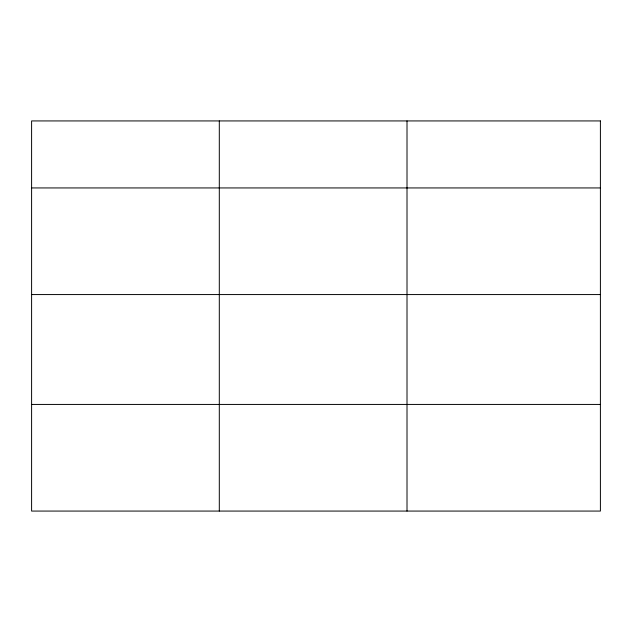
<?xml version="1.0" encoding="UTF-8"?>
<svg xmlns="http://www.w3.org/2000/svg" width="632" height="632" viewBox="0 0 632 632"><rect width="100%" height="100%" fill="white"/><g stroke="black" fill="none" stroke-linecap="round" stroke-linejoin="round"><path stroke-width="0.95" d="M31.6 187.941L600.4 187.941M31.6 294.567L600.4 294.567M31.6 404.433L600.4 404.433M407.008 120.933L407.008 511.067M219.304 120.933L219.304 511.067M600.4 120.933L31.6 120.933L31.6 511.067L600.4 511.067L600.4 120.933"/></g></svg>
